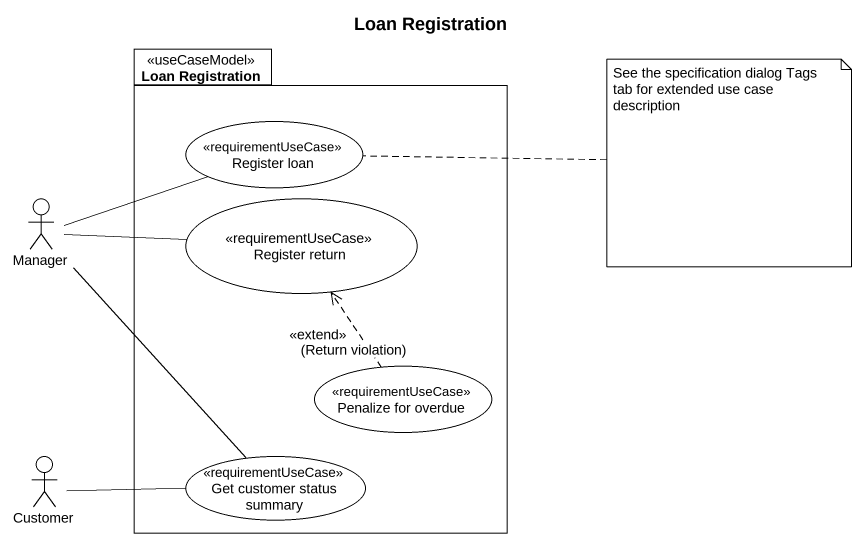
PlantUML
@startuml
title Loan Registration
package "Loan Registration" as Loan_Registration <<useCaseModel>> {
  usecase "Register loan" as Register_loan <<requirementUseCase>>
  usecase "Register return" as Register_return <<requirementUseCase>>
  usecase "Penalize for overdue" as Penalize_for_overdue <<requirementUseCase>>
  usecase "Get customer status summary" as Get_customer_status_summary <<requirementUseCase>>
}
actor Manager
actor Customer
Manager -right- Register_loan
Manager -right- Register_return
Manager -- Get_customer_status_summary
Penalize_for_overdue .up.> Register_return : <<extend>>\n(Return violation)
Customer -right- Get_customer_status_summary
note right of Register_loan : See the specification dialog Tags tab for extended use case description
@enduml
